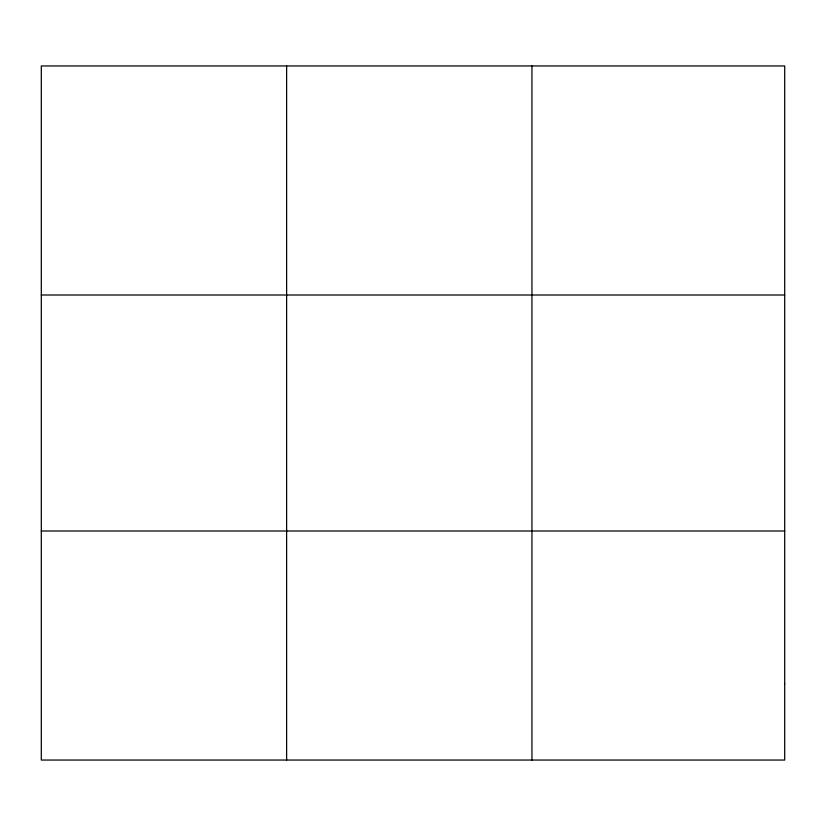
<?xml version="1.0" encoding="UTF-8"?>
<svg xmlns="http://www.w3.org/2000/svg" width="826" height="826" viewBox="0 0 826 826"><rect width="100%" height="100%" fill="white"/><g stroke="black" fill="none" stroke-linecap="round" stroke-linejoin="round"><path stroke-width="1.24" d="M286.622 65.956L286.622 760.044M531.944 65.956L531.944 760.044M41.3 295.006L784.7 295.006M41.3 530.994L784.7 530.994M784.7 683.691L784.7 760.044L41.3 760.044L41.3 65.956L784.7 65.956L784.7 683.691"/></g></svg>
